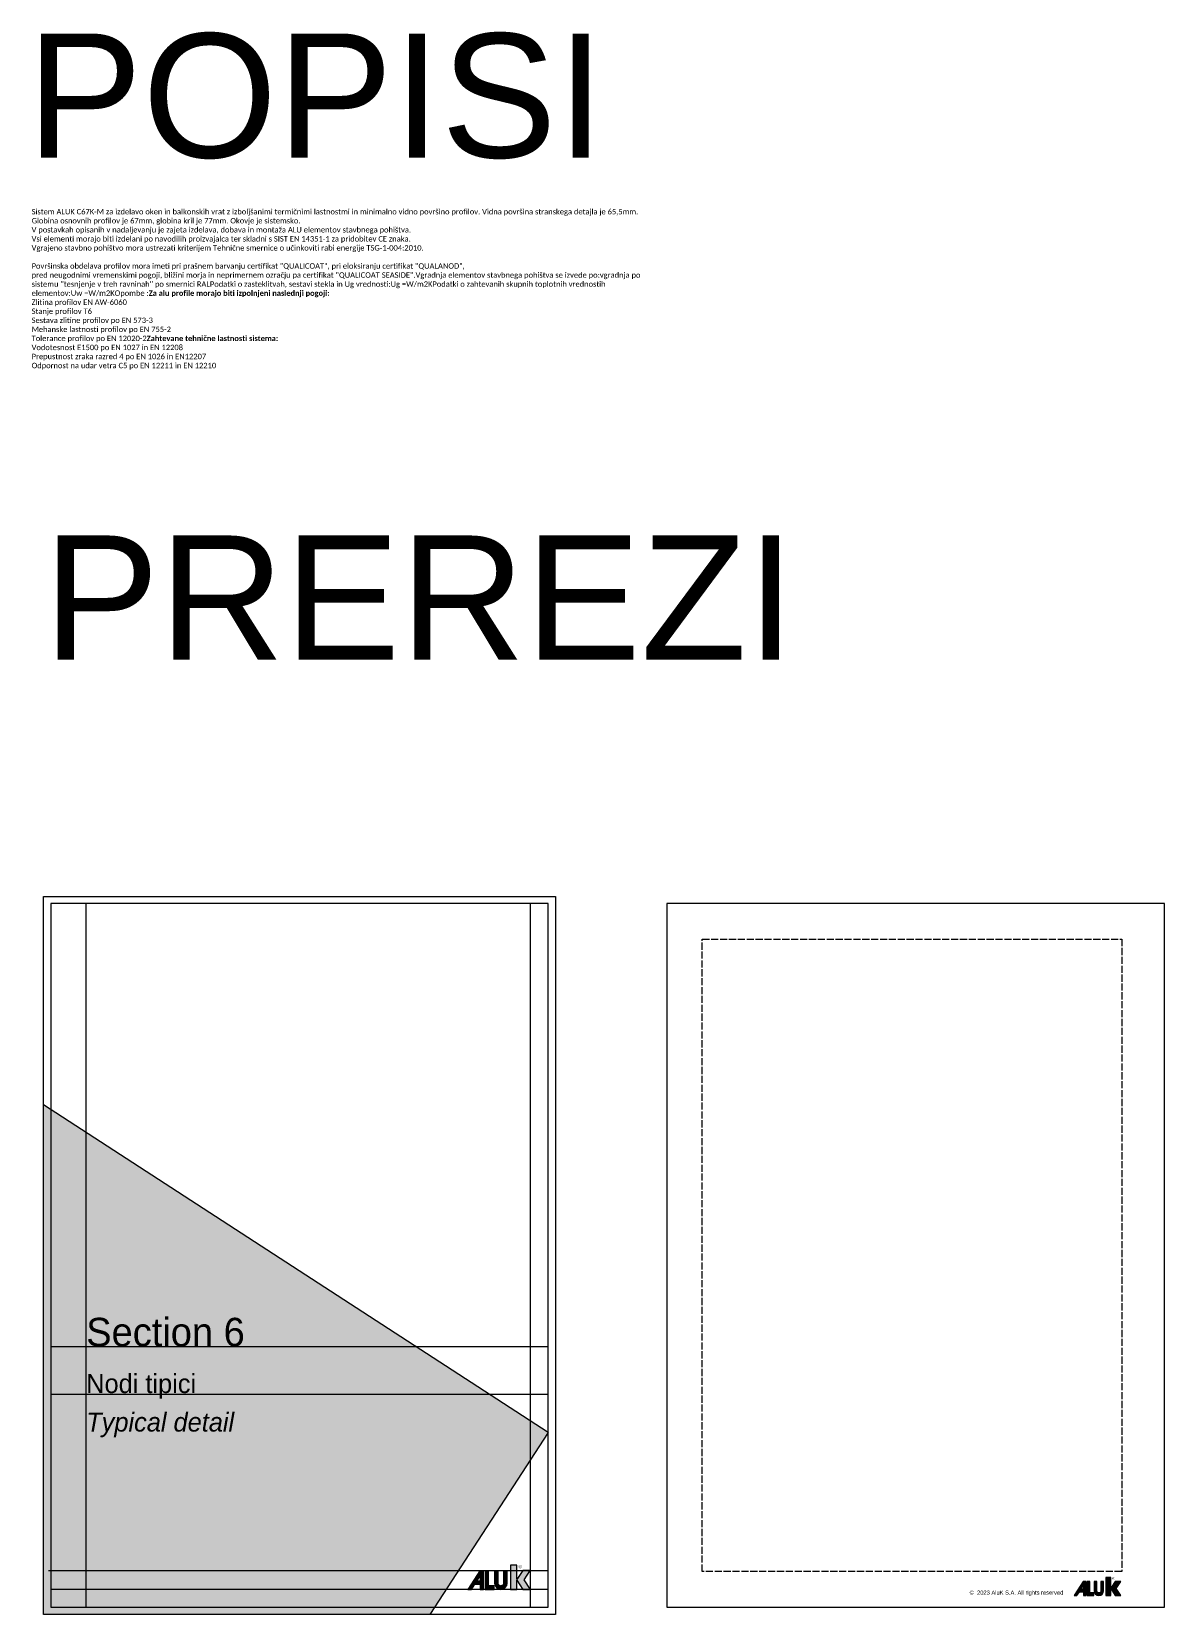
# Model space of a CAD drawing. Header units: millimetres. Extents: x -8 to 2550, y -393 to 1062.
# Drawn here: x -8 to 470, y 394 to 1062 of the extents above; entities that cross this region are included whole.
import ezdxf

# ---------------------------------------------------------------- set-up
doc = ezdxf.new("R2010")
doc.units = ezdxf.units.MM
doc.header["$LTSCALE"] = 0.25
doc.header["$MEASUREMENT"] = 0
doc.linetypes.add('ACAD_ISO02W100', pattern=[15, 12, -3])
doc.layers.get('0').update_dxf_attribs({"lineweight": 5})
doc.layers.get('Defpoints').update_dxf_attribs({"lineweight": 5})
doc.layers.add('01_ALUK Logo', color=7, linetype='Continuous')
doc.layers.add('01_Fill Border Red', color=7, linetype='Continuous', lineweight=20, true_color=0xe2001a)
doc.layers.add('01_Text [White]', color=7, linetype='Continuous', lineweight=25, true_color=0xffffff)
doc.layers.add('01_Fill Plastic', color=253, linetype='Continuous', lineweight=0)
doc.layers.add('01_Text', color=40, linetype='Continuous', lineweight=25)
doc.layers.add('02_Block Frame', color=7, linetype='Continuous', lineweight=5, true_color=0xe2001a, plot=False)
doc.layers.add('02_Guide Dimensions', color=250, linetype='Continuous', lineweight=15, plot=False)
doc.styles.add('Aluk Text', font='GOTHIC.TTF')
doc.styles.get("Standard").update_dxf_attribs({"font": 'arial.ttf'})

# ---------------------------------------------------------------- blocks, each defined once
blk = doc.blocks.new('AluK Logo')
at = {"layer": '01_ALUK Logo', "true_color": 0x323338}
h = blk.add_hatch(color=250, dxfattribs=at)
h.dxf.hatch_style = 1
h.paths.add_polyline_path([(3.94, 0), (5.02, 0), (5.02, 5.96), (3.87, 5.96), (0, 0), (1.15, 0), (2.2, 1.63), (3.94, 1.63)])
h.paths.add_polyline_path([(3.95, 2.64), (2.86, 2.64), (3.95, 4.31)], flags=16)
h = blk.add_hatch(color=250, dxfattribs=at)
h.dxf.hatch_style = 1
h.paths.add_polyline_path([(6.62, 1.12), (6.62, 5.97), (5.53, 5.97), (5.53, 0), (8.38, 0), (8.38, 1.12)])
h = blk.add_hatch(color=250, dxfattribs=at)
h.dxf.hatch_style = 1
h.paths.add_polyline_path([(12.57, 5.97), (11.43, 5.97), (11.43, 2.02, -1), (9.65, 2.02), (9.65, 5.97), (8.52, 5.97), (8.52, 2.02, 0.999791), (12.57, 2.02)])
at = {"layer": '01_ALUK Logo', "true_color": 0xe2001a}
h = blk.add_hatch(color=242, dxfattribs=at)
h.dxf.hatch_style = 1
h.paths.add_polyline_path([(18.02, 3.04), (19.92, 5.98), (17.56, 5.98), (15.66, 3.11), (15.66, 7.76), (13.58, 7.76), (13.58, 0), (15.66, 0), (15.66, 2.93), (17.53, 0), (20, 0)])
at = {"layer": '01_ALUK Logo', "color": 250, "lineweight": 0, "true_color": 0x323338}
for points in [[(2.2, 1.63), (3.94, 1.63), (3.94, 0), (5.02, 0), (5.02, 5.96), (3.87, 5.96), (0, 0), (1.15, 0)], [(8.38, 0), (8.38, 1.12), (6.62, 1.12), (6.62, 5.97), (5.53, 5.97), (5.53, 0)], [(2.86, 2.64), (3.95, 4.31), (3.95, 2.64)]]:
    blk.add_lwpolyline(points, close=True, dxfattribs=at)
blk.add_lwpolyline([(9.65, 2.02), (9.65, 5.97), (8.52, 5.97), (8.52, 2.02, 1), (12.57, 2.02), (12.57, 5.97), (11.43, 5.97), (11.43, 2.02, -1)], format="xyb", close=True, dxfattribs=at)
at = {"layer": '01_ALUK Logo', "color": 242, "lineweight": 0, "true_color": 0xe2001a}
blk.add_lwpolyline([(17.53, 0), (20, 0), (18.02, 3.04), (19.92, 5.98), (17.56, 5.98), (15.66, 3.11), (15.66, 7.76), (13.58, 7.76), (13.58, 0), (15.66, 0), (15.66, 2.93)], close=True, dxfattribs=at)
at = {"layer": '01_ALUK Logo', "color": 242, "lineweight": 0, "true_color": 0xe2001a, "insert": (16.69, 7.28), "char_height": 1.06, "attachment_point": 5}
blk.add_mtext_dynamic_manual_height_columns('®', width=0.2845, gutter_width=0.756, heights=[0], dxfattribs=at)
blk = doc.blocks.new('A$C14581')
at = {"layer": '01_Text', "insert": (0, -0.19), "char_height": 2, "attachment_point": 7, "style": 'Aluk Text'}
blk.add_mtext_dynamic_manual_height_columns('{\\fPoppins|b0|i0|c0|p2;\\H0.875x;©  2023 AluK S.A. All rights reserved}', width=51.3351, gutter_width=204.25, heights=[0], dxfattribs=at)

msp = doc.modelspace()

# ---------------------------------------------------------------- hatches: boundary and pattern name
at = {"layer": '01_Fill Border Red'}
h = msp.add_hatch(color=256, dxfattribs=at)
h.dxf.hatch_style = 1
h.paths.add_polyline_path([(-3, 609.124), (-3, 394), (160.049, 394), (210, 470.8)])

# ---------------------------------------------------------------- linework, layer by layer
at = {"layer": '02_Block Frame'}
for q in [(-3, 609.124), (160.049, 394)]:
    msp.add_line((210, 470.8), q, dxfattribs=at)
for points in [[(0, 694), (0, 397), (210, 397), (210, 694), (0, 694)], [(260, 694), (260, 397), (470, 397), (470, 694), (260, 694)]]:
    msp.add_lwpolyline(points, dxfattribs=at)
at = {"layer": '02_Block Frame', "linetype": 'ACAD_ISO02W100'}
msp.add_lwpolyline([(275.001, 412.068), (275.001, 679.068), (452.001, 679.068), (452.001, 412.068)], close=True, dxfattribs=at)
at = {"layer": '02_Guide Dimensions'}
for p, q in [((15, 397), (15, 694)), ((202.49, 397), (202.49, 694)), ((0, 507), (210, 507)), ((0, 487), (210, 487)), ((210, 412.41), (-0.887, 412.41)), ((210, 404.53), (0, 404.53))]:
    msp.add_line(p, q, dxfattribs=at)
at = {"layer": 'Defpoints'}
msp.add_lwpolyline([(-3, 394), (-3, 697), (213, 697), (213, 394)], close=True, dxfattribs=at)

# ---------------------------------------------------------------- block references
at = {"xscale": 1.322281387951641, "yscale": 1.322281387951641, "zscale": 1.322281387951641}
msp.add_blockref('AluK Logo', (176.041, 404.532), dxfattribs=at)
at = {"layer": '01_ALUK Logo', "xscale": 0.9841678626162992, "yscale": 0.9841678626162992, "zscale": 0.9841678626162992}
msp.add_blockref('AluK Logo', (432, 401.965), dxfattribs=at)
at = {"layer": '01_Text'}
msp.add_blockref('A$C14581', (387.852, 401.965), dxfattribs=at)

# ---------------------------------------------------------------- texts
at = {"char_height": 52.3796, "attachment_point": 1}
for s, insert in [('POPISI', (-10.104, 1061.314)), ('PREREZI', (-3, 849.43))]:
    msp.add_mtext_dynamic_manual_height_columns(s, width=2076.2168, gutter_width=261.898, heights=[0], dxfattribs=dict(at, insert=insert))
at = {"layer": '01_Fill Plastic', "ltscale": 0.25, "insert": (-8.038, 987.25), "char_height": 2.5, "attachment_point": 1, "style": 'Aluk Text'}
msp.add_mtext_dynamic_manual_height_columns('{\\fCalibri|b0|i0|c0|p34;\\H0.91667x;Sistem ALUK C67K-M za izdelavo oken in balkonskih vrat z izboljšanimi termičnimi lastnostmi in minimalno vidno površino profilov. Vidna površina stranskega detajla je 65,5mm.\\PGlobina osnovnih profilov je 67mm, globina kril je 77mm. Okovje je sistemsko.\\PV postavkah opisanih v nadaljevanju je zajeta izdelava, dobava in montaža ALU elementov stavbnega pohištva.\\PVsi elementi morajo biti izdelani po navodilih proizvajalca ter skladni s SIST EN 14351-1 za pridobitev CE znaka.\\PVgrajeno stavbno pohištvo mora ustrezati kriterijem Tehnične smernice o učinkoviti rabi energije TSG-1-004:2010.\\P\\PPovršinska obdelava profilov mora imeti pri prašnem barvanju certifikat "QUALICOAT", pri eloksiranju certifikat "QUALANOD",\\Ppred neugodnimi vremenskimi pogoji, bližini morja in neprimernem ozračju pa certifikat "QUALICOAT SEASIDE".Vgradnja elementov stavbnega pohištva se izvede po:vgradnja po sistemu "tesnjenje v treh ravninah" po smernici RALPodatki o zasteklitvah, sestavi stekla in Ug vrednosti:Ug =W/m2KPodatki o zahtevanih skupnih toplotnih vrednostih elementov:Uw =W/m2KOpombe :\\fCalibri|b1|i0|c0|p34;Za alu profile morajo biti izpolnjeni naslednji pogoji:^I^I\\P\\fCalibri|b0|i0|c0|p34;Zlitina profilov EN AW-6060\\PStanje profilov T6\\PSestava zlitine profilov po EN 573-3\\PMehanske lastnosti profilov po EN 755-2\\PTolerance profilov po EN 12020-2\\fCalibri|b1|i0|c0|p34;Zahtevane tehnične lastnosti sistema:^I^I\\P\\fCalibri|b0|i0|c0|p34;Vodotesnost E1500 po EN 1027 in EN 12208\\PPrepustnost zraka razred 4 po EN 1026 in EN12207\\POdpornost na udar vetra C5 po EN 12211 in EN 12210}', width=256.21874, gutter_width=12.5, heights=[0], dxfattribs=at)
at = {"layer": '01_Text [White]', "attachment_point": 7}
for s, width, insert, char_height in [('{\\fPoppins|b0|i0|c0|p2;Section 6}', 92.32838, (15, 507), 12), ('{\\fPoppins|b0|i0|c0|p2;Nodi tipici}', 187.49, (15, 485), 8), ('{\\fPoppins|b0|i1|c0|p2;Typical detail}', 92.32838, (15, 468.74), 8)]:
    msp.add_mtext_dynamic_manual_height_columns(s, width=width, gutter_width=10, heights=[0], dxfattribs=dict(at, insert=insert, char_height=char_height))

doc.saveas('drawing.dxf')
